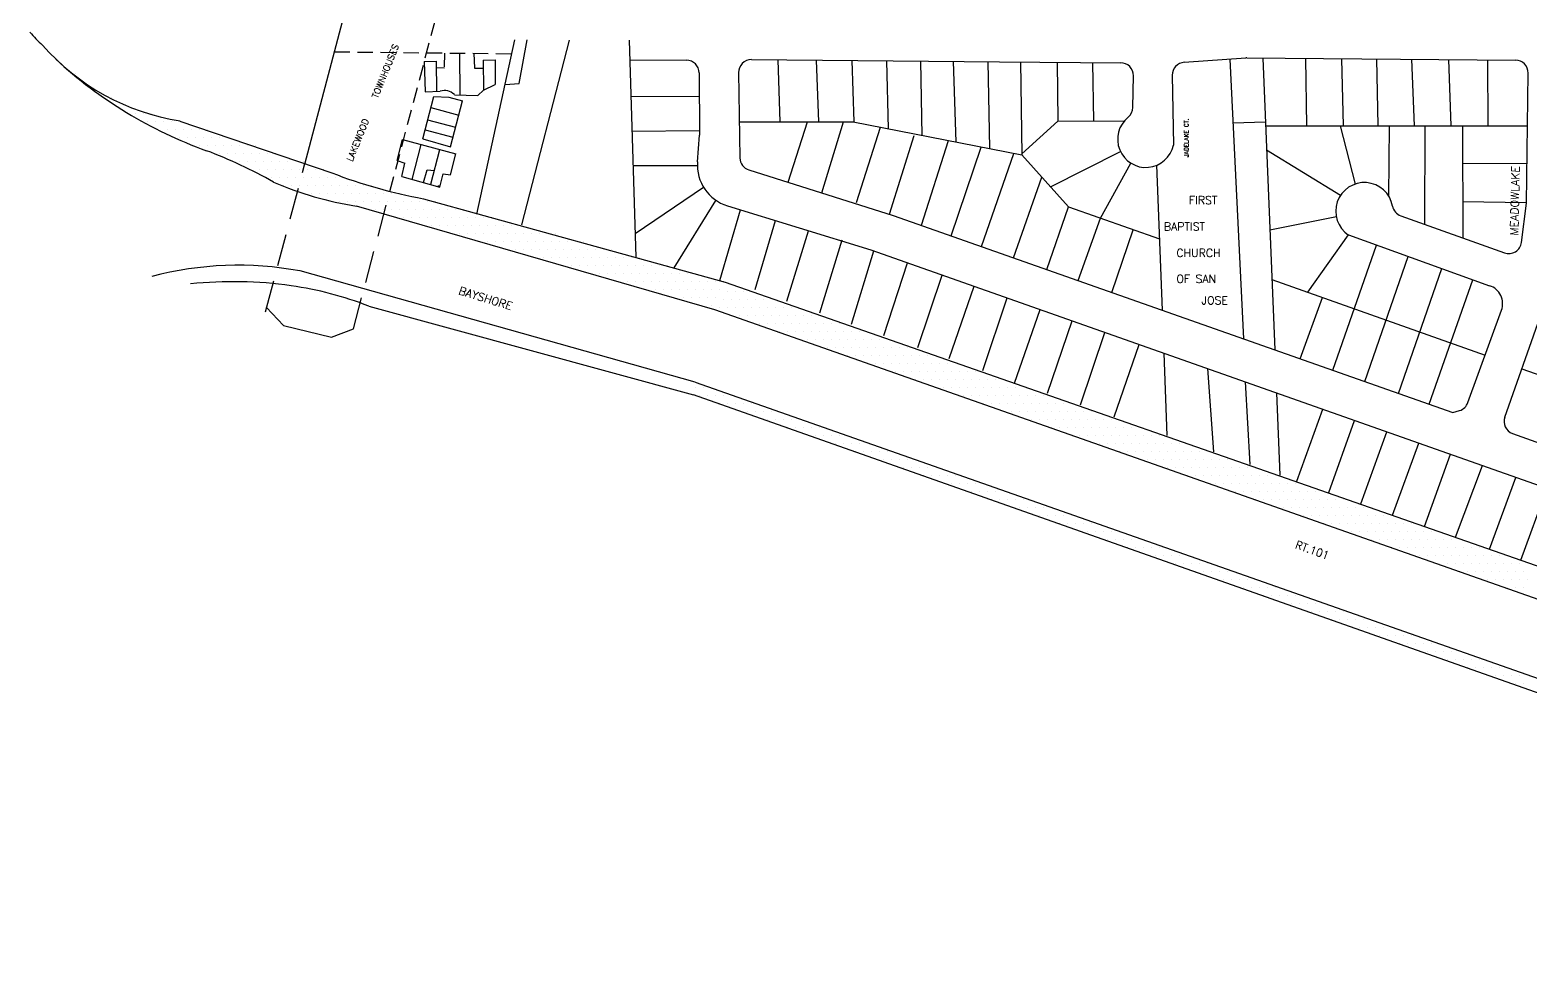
# Model space of a CAD drawing. Extents: x 2010 to 9864, y 25 to 4476.
# Drawn here: x 2010 to 4353, y 1441 to 2908 of the extents above; entities that cross this region are included whole.
import ezdxf

# ---------------------------------------------------------------- set-up
doc = ezdxf.new("R2010")
doc.units = 0
doc.header["$LTSCALE"] = 200
doc.linetypes.add('HIDDEN', pattern=[0.375, 0.25, -0.125])
doc.linetypes.add('HIDDEN2', pattern=[0.18, 0.12, -0.06])
doc.layers.get('0').update_dxf_attribs({"color": 5, "linetype": 'CONTINUOUS'})
for name, color, linetype in [('BMBLDG', 3, 'CONTINUOUS'), ('BMPRLINE', 2, 'CONTINUOUS'), ('BMPRTXT', 2, 'CONTINUOUS'), ('BMRDS', 3, 'CONTINUOUS'), ('BMRDSTXT', 3, 'CONTINUOUS'), ('BMSTR', 3, 'CONTINUOUS'), ('BMSTRTXT', 2, 'CONTINUOUS')]:
    doc.layers.add(name, color=color, linetype=linetype)
doc.styles.add('8', font='ROMAND', dxfattribs={"oblique": 3, "height": 25})
doc.styles.add('9', font='ROMANS', dxfattribs={"width": 0.95})
doc.styles.get("Standard").update_dxf_attribs({"font": 'romans'})

# ---------------------------------------------------------------- blocks, each defined once
blk = doc.blocks.new('*X2')
at = {"color": 0}
for p, q in [((3100, 2650), (3100, 2650)), ((3112.5, 2650), (3112.5, 2650)), ((3125, 2650), (3125, 2650)), ((3087.5, 2625), (3087.5, 2625)), ((3093.75, 2637.5), (3093.75, 2637.5)), ((3100, 2625), (3100, 2625)), ((3106.25, 2637.5), (3106.25, 2637.5)), ((3112.5, 2625), (3112.5, 2625)), ((3118.75, 2637.5), (3118.75, 2637.5)), ((3125, 2625), (3125, 2625)), ((3131.25, 2637.5), (3131.25, 2637.5)), ((3137.5, 2625), (3137.5, 2625)), ((3143.75, 2637.5), (3143.75, 2637.5)), ((3150, 2625), (3150, 2625)), ((3156.25, 2637.5), (3156.25, 2637.5)), ((3162.5, 2625), (3162.5, 2625)), ((3168.75, 2637.5), (3168.75, 2637.5)), ((3175, 2625), (3175, 2625)), ((3187.5, 2625), (3187.5, 2625)), ((3200, 2625), (3200, 2625)), ((3106.25, 2612.5), (3106.25, 2612.5)), ((3118.75, 2612.5), (3118.75, 2612.5)), ((3131.25, 2612.5), (3131.25, 2612.5)), ((3143.75, 2612.5), (3143.75, 2612.5)), ((3156.25, 2612.5), (3156.25, 2612.5)), ((3168.75, 2612.5), (3168.75, 2612.5)), ((3181.25, 2612.5), (3181.25, 2612.5)), ((3193.75, 2612.5), (3193.75, 2612.5)), ((3206.25, 2612.5), (3206.25, 2612.5)), ((3218.75, 2612.5), (3218.75, 2612.5)), ((3231.25, 2612.5), (3231.25, 2612.5)), ((3243.75, 2612.5), (3243.75, 2612.5)), ((3150, 2600), (3150, 2600)), ((3162.5, 2600), (3162.5, 2600)), ((3175, 2600), (3175, 2600)), ((3181.25, 2587.5), (3181.25, 2587.5)), ((3187.5, 2600), (3187.5, 2600)), ((3193.75, 2587.5), (3193.75, 2587.5)), ((3200, 2600), (3200, 2600)), ((3206.25, 2587.5), (3206.25, 2587.5)), ((3212.5, 2600), (3212.5, 2600)), ((3218.75, 2587.5), (3218.75, 2587.5)), ((3225, 2600), (3225, 2600)), ((3231.25, 2587.5), (3231.25, 2587.5)), ((3237.5, 2600), (3237.5, 2600)), ((3243.75, 2587.5), (3243.75, 2587.5)), ((3250, 2600), (3250, 2600)), ((3256.25, 2587.5), (3256.25, 2587.5)), ((3262.5, 2600), (3262.5, 2600)), ((3268.75, 2587.5), (3268.75, 2587.5)), ((3275, 2600), (3275, 2600)), ((3281.25, 2587.5), (3281.25, 2587.5)), ((3293.75, 2587.5), (3293.75, 2587.5)), ((3306.25, 2587.5), (3306.25, 2587.5)), ((3212.5, 2575), (3212.5, 2575)), ((3225, 2575), (3225, 2575)), ((3237.5, 2575), (3237.5, 2575)), ((3250, 2575), (3250, 2575)), ((3256.25, 2562.5), (3256.25, 2562.5)), ((3262.5, 2575), (3262.5, 2575)), ((3268.75, 2562.5), (3268.75, 2562.5)), ((3275, 2575), (3275, 2575)), ((3281.25, 2562.5), (3281.25, 2562.5)), ((3287.5, 2575), (3287.5, 2575)), ((3293.75, 2562.5), (3293.75, 2562.5)), ((3300, 2575), (3300, 2575)), ((3306.25, 2562.5), (3306.25, 2562.5)), ((3312.5, 2575), (3312.5, 2575)), ((3318.75, 2562.5), (3318.75, 2562.5)), ((3325, 2575), (3325, 2575)), ((3331.25, 2562.5), (3331.25, 2562.5)), ((3337.5, 2575), (3337.5, 2575)), ((3343.75, 2562.5), (3343.75, 2562.5)), ((3350, 2575), (3350, 2575)), ((3356.25, 2562.5), (3356.25, 2562.5)), ((3368.75, 2562.5), (3368.75, 2562.5)), ((3381.25, 2562.5), (3381.25, 2562.5)), ((3287.5, 2550), (3287.5, 2550)), ((3300, 2550), (3300, 2550)), ((3312.5, 2550), (3312.5, 2550)), ((3318.75, 2537.5), (3318.75, 2537.5)), ((3325, 2550), (3325, 2550)), ((3331.25, 2537.5), (3331.25, 2537.5)), ((3337.5, 2550), (3337.5, 2550)), ((3343.75, 2537.5), (3343.75, 2537.5)), ((3350, 2550), (3350, 2550)), ((3356.25, 2537.5), (3356.25, 2537.5)), ((3362.5, 2550), (3362.5, 2550)), ((3368.75, 2537.5), (3368.75, 2537.5)), ((3375, 2550), (3375, 2550)), ((3381.25, 2537.5), (3381.25, 2537.5)), ((3387.5, 2550), (3387.5, 2550)), ((3393.75, 2537.5), (3393.75, 2537.5)), ((3400, 2550), (3400, 2550)), ((3406.25, 2537.5), (3406.25, 2537.5)), ((3412.5, 2550), (3412.5, 2550)), ((3418.75, 2537.5), (3418.75, 2537.5)), ((3431.25, 2537.5), (3431.25, 2537.5)), ((3443.75, 2537.5), (3443.75, 2537.5)), ((3456.25, 2537.5), (3456.25, 2537.5)), ((3362.5, 2525), (3362.5, 2525)), ((3375, 2525), (3375, 2525)), ((3387.5, 2525), (3387.5, 2525)), ((3393.75, 2512.5), (3393.75, 2512.5)), ((3400, 2525), (3400, 2525)), ((3406.25, 2512.5), (3406.25, 2512.5)), ((3412.5, 2525), (3412.5, 2525)), ((3418.75, 2512.5), (3418.75, 2512.5)), ((3425, 2525), (3425, 2525)), ((3431.25, 2512.5), (3431.25, 2512.5)), ((3437.5, 2525), (3437.5, 2525)), ((3443.75, 2512.5), (3443.75, 2512.5)), ((3450, 2525), (3450, 2525)), ((3456.25, 2512.5), (3456.25, 2512.5)), ((3462.5, 2525), (3462.5, 2525)), ((3468.75, 2512.5), (3468.75, 2512.5)), ((3475, 2525), (3475, 2525)), ((3481.25, 2512.5), (3481.25, 2512.5)), ((3487.5, 2525), (3487.5, 2525)), ((3493.75, 2512.5), (3493.75, 2512.5)), ((3506.25, 2512.5), (3506.25, 2512.5)), ((3518.75, 2512.5), (3518.75, 2512.5)), ((3050, 2500), (3050, 2500)), ((3056.25, 2487.5), (3056.25, 2487.5)), ((3062.5, 2500), (3062.5, 2500)), ((3068.75, 2487.5), (3068.75, 2487.5)), ((3081.25, 2487.5), (3081.25, 2487.5)), ((3093.75, 2487.5), (3093.75, 2487.5)), ((3106.25, 2487.5), (3106.25, 2487.5)), ((3425, 2500), (3425, 2500)), ((3437.5, 2500), (3437.5, 2500)), ((3450, 2500), (3450, 2500)), ((3462.5, 2500), (3462.5, 2500)), ((3468.75, 2487.5), (3468.75, 2487.5)), ((3475, 2500), (3475, 2500)), ((3481.25, 2487.5), (3481.25, 2487.5)), ((3487.5, 2500), (3487.5, 2500)), ((3493.75, 2487.5), (3493.75, 2487.5)), ((3500, 2500), (3500, 2500)), ((3506.25, 2487.5), (3506.25, 2487.5)), ((3512.5, 2500), (3512.5, 2500)), ((3518.75, 2487.5), (3518.75, 2487.5)), ((3525, 2500), (3525, 2500)), ((3531.25, 2487.5), (3531.25, 2487.5)), ((3537.5, 2500), (3537.5, 2500)), ((3543.75, 2487.5), (3543.75, 2487.5)), ((3550, 2500), (3550, 2500)), ((3556.25, 2487.5), (3556.25, 2487.5)), ((3562.5, 2500), (3562.5, 2500)), ((3568.75, 2487.5), (3568.75, 2487.5)), ((3581.25, 2487.5), (3581.25, 2487.5)), ((3593.75, 2487.5), (3593.75, 2487.5)), ((3087.5, 2475), (3087.5, 2475)), ((3100, 2475), (3100, 2475)), ((3112.5, 2475), (3112.5, 2475)), ((3118.75, 2462.5), (3118.75, 2462.5)), ((3125, 2475), (3125, 2475)), ((3131.25, 2462.5), (3131.25, 2462.5)), ((3137.5, 2475), (3137.5, 2475)), ((3143.75, 2462.5), (3143.75, 2462.5)), ((3156.25, 2462.5), (3156.25, 2462.5)), ((3168.75, 2462.5), (3168.75, 2462.5)), ((3500, 2475), (3500, 2475)), ((3512.5, 2475), (3512.5, 2475)), ((3525, 2475), (3525, 2475)), ((3531.25, 2462.5), (3531.25, 2462.5)), ((3537.5, 2475), (3537.5, 2475)), ((3543.75, 2462.5), (3543.75, 2462.5)), ((3550, 2475), (3550, 2475)), ((3556.25, 2462.5), (3556.25, 2462.5)), ((3562.5, 2475), (3562.5, 2475)), ((3568.75, 2462.5), (3568.75, 2462.5)), ((3575, 2475), (3575, 2475)), ((3581.25, 2462.5), (3581.25, 2462.5)), ((3587.5, 2475), (3587.5, 2475)), ((3593.75, 2462.5), (3593.75, 2462.5)), ((3600, 2475), (3600, 2475)), ((3606.25, 2462.5), (3606.25, 2462.5)), ((3612.5, 2475), (3612.5, 2475)), ((3618.75, 2462.5), (3618.75, 2462.5)), ((3625, 2475), (3625, 2475)), ((3631.25, 2462.5), (3631.25, 2462.5)), ((3637.5, 2475), (3637.5, 2475)), ((3643.75, 2462.5), (3643.75, 2462.5)), ((3656.25, 2462.5), (3656.25, 2462.5)), ((3668.75, 2462.5), (3668.75, 2462.5)), ((3162.5, 2450), (3162.5, 2450)), ((3175, 2450), (3175, 2450)), ((3187.5, 2450), (3187.5, 2450)), ((3193.75, 2437.5), (3193.75, 2437.5)), ((3200, 2450), (3200, 2450)), ((3206.25, 2437.5), (3206.25, 2437.5)), ((3212.5, 2450), (3212.5, 2450)), ((3218.75, 2437.5), (3218.75, 2437.5)), ((3231.25, 2437.5), (3231.25, 2437.5)), ((3243.75, 2437.5), (3243.75, 2437.5)), ((3575, 2450), (3575, 2450)), ((3587.5, 2450), (3587.5, 2450)), ((3600, 2450), (3600, 2450)), ((3606.25, 2437.5), (3606.25, 2437.5)), ((3612.5, 2450), (3612.5, 2450)), ((3618.75, 2437.5), (3618.75, 2437.5)), ((3625, 2450), (3625, 2450)), ((3631.25, 2437.5), (3631.25, 2437.5)), ((3637.5, 2450), (3637.5, 2450)), ((3643.75, 2437.5), (3643.75, 2437.5)), ((3650, 2450), (3650, 2450)), ((3656.25, 2437.5), (3656.25, 2437.5)), ((3662.5, 2450), (3662.5, 2450)), ((3668.75, 2437.5), (3668.75, 2437.5)), ((3675, 2450), (3675, 2450)), ((3681.25, 2437.5), (3681.25, 2437.5)), ((3687.5, 2450), (3687.5, 2450)), ((3693.75, 2437.5), (3693.75, 2437.5)), ((3700, 2450), (3700, 2450)), ((3706.25, 2437.5), (3706.25, 2437.5)), ((3718.75, 2437.5), (3718.75, 2437.5)), ((3731.25, 2437.5), (3731.25, 2437.5)), ((3743.75, 2437.5), (3743.75, 2437.5)), ((3225, 2425), (3225, 2425)), ((3237.5, 2425), (3237.5, 2425)), ((3250, 2425), (3250, 2425)), ((3262.5, 2425), (3262.5, 2425)), ((3275, 2425), (3275, 2425)), ((3637.5, 2425), (3637.5, 2425)), ((3650, 2425), (3650, 2425)), ((3662.5, 2425), (3662.5, 2425)), ((3675, 2425), (3675, 2425)), ((3687.5, 2425), (3687.5, 2425)), ((3700, 2425), (3700, 2425)), ((3712.5, 2425), (3712.5, 2425)), ((3725, 2425), (3725, 2425)), ((3737.5, 2425), (3737.5, 2425)), ((3750, 2425), (3750, 2425)), ((3762.5, 2425), (3762.5, 2425)), ((3775, 2425), (3775, 2425)), ((3268.75, 2412.5), (3268.75, 2412.5)), ((3281.25, 2412.5), (3281.25, 2412.5)), ((3293.75, 2412.5), (3293.75, 2412.5)), ((3300, 2400), (3300, 2400)), ((3306.25, 2412.5), (3306.25, 2412.5)), ((3312.5, 2400), (3312.5, 2400)), ((3318.75, 2412.5), (3318.75, 2412.5)), ((3325, 2400), (3325, 2400)), ((3337.5, 2400), (3337.5, 2400)), ((3350, 2400), (3350, 2400)), ((3681.25, 2412.5), (3681.25, 2412.5)), ((3693.75, 2412.5), (3693.75, 2412.5)), ((3706.25, 2412.5), (3706.25, 2412.5)), ((3712.5, 2400), (3712.5, 2400)), ((3718.75, 2412.5), (3718.75, 2412.5)), ((3725, 2400), (3725, 2400)), ((3731.25, 2412.5), (3731.25, 2412.5)), ((3737.5, 2400), (3737.5, 2400)), ((3743.75, 2412.5), (3743.75, 2412.5)), ((3750, 2400), (3750, 2400)), ((3756.25, 2412.5), (3756.25, 2412.5)), ((3762.5, 2400), (3762.5, 2400)), ((3768.75, 2412.5), (3768.75, 2412.5)), ((3775, 2400), (3775, 2400)), ((3781.25, 2412.5), (3781.25, 2412.5)), ((3787.5, 2400), (3787.5, 2400)), ((3793.75, 2412.5), (3793.75, 2412.5)), ((3800, 2400), (3800, 2400)), ((3806.25, 2412.5), (3806.25, 2412.5)), ((3812.5, 2400), (3812.5, 2400)), ((3825, 2400), (3825, 2400)), ((3837.5, 2400), (3837.5, 2400)), ((3850, 2400), (3850, 2400)), ((3331.25, 2387.5), (3331.25, 2387.5)), ((3343.75, 2387.5), (3343.75, 2387.5)), ((3356.25, 2387.5), (3356.25, 2387.5)), ((3368.75, 2387.5), (3368.75, 2387.5)), ((3375, 2375), (3375, 2375)), ((3381.25, 2387.5), (3381.25, 2387.5)), ((3387.5, 2375), (3387.5, 2375)), ((3400, 2375), (3400, 2375)), ((3412.5, 2375), (3412.5, 2375)), ((3425, 2375), (3425, 2375)), ((3743.75, 2387.5), (3743.75, 2387.5)), ((3756.25, 2387.5), (3756.25, 2387.5)), ((3768.75, 2387.5), (3768.75, 2387.5)), ((3781.25, 2387.5), (3781.25, 2387.5)), ((3787.5, 2375), (3787.5, 2375)), ((3793.75, 2387.5), (3793.75, 2387.5)), ((3800, 2375), (3800, 2375)), ((3806.25, 2387.5), (3806.25, 2387.5)), ((3812.5, 2375), (3812.5, 2375)), ((3818.75, 2387.5), (3818.75, 2387.5)), ((3825, 2375), (3825, 2375)), ((3831.25, 2387.5), (3831.25, 2387.5)), ((3837.5, 2375), (3837.5, 2375)), ((3843.75, 2387.5), (3843.75, 2387.5)), ((3850, 2375), (3850, 2375)), ((3856.25, 2387.5), (3856.25, 2387.5)), ((3862.5, 2375), (3862.5, 2375)), ((3868.75, 2387.5), (3868.75, 2387.5)), ((3875, 2375), (3875, 2375)), ((3881.25, 2387.5), (3881.25, 2387.5)), ((3887.5, 2375), (3887.5, 2375)), ((3900, 2375), (3900, 2375)), ((3912.5, 2375), (3912.5, 2375)), ((3406.25, 2362.5), (3406.25, 2362.5)), ((3418.75, 2362.5), (3418.75, 2362.5)), ((3431.25, 2362.5), (3431.25, 2362.5)), ((3437.5, 2350), (3437.5, 2350)), ((3443.75, 2362.5), (3443.75, 2362.5)), ((3450, 2350), (3450, 2350)), ((3456.25, 2362.5), (3456.25, 2362.5)), ((3462.5, 2350), (3462.5, 2350)), ((3475, 2350), (3475, 2350)), ((3487.5, 2350), (3487.5, 2350)), ((3818.75, 2362.5), (3818.75, 2362.5)), ((3831.25, 2362.5), (3831.25, 2362.5)), ((3843.75, 2362.5), (3843.75, 2362.5)), ((3856.25, 2362.5), (3856.25, 2362.5)), ((3862.5, 2350), (3862.5, 2350)), ((3868.75, 2362.5), (3868.75, 2362.5)), ((3875, 2350), (3875, 2350)), ((3881.25, 2362.5), (3881.25, 2362.5)), ((3887.5, 2350), (3887.5, 2350)), ((3893.75, 2362.5), (3893.75, 2362.5)), ((3900, 2350), (3900, 2350)), ((3906.25, 2362.5), (3906.25, 2362.5)), ((3912.5, 2350), (3912.5, 2350)), ((3918.75, 2362.5), (3918.75, 2362.5)), ((3925, 2350), (3925, 2350)), ((3931.25, 2362.5), (3931.25, 2362.5)), ((3937.5, 2350), (3937.5, 2350)), ((3943.75, 2362.5), (3943.75, 2362.5)), ((3950, 2350), (3950, 2350)), ((3956.25, 2362.5), (3956.25, 2362.5)), ((3962.5, 2350), (3962.5, 2350)), ((3975, 2350), (3975, 2350)), ((3987.5, 2350), (3987.5, 2350)), ((3481.25, 2337.5), (3481.25, 2337.5)), ((3493.75, 2337.5), (3493.75, 2337.5)), ((3506.25, 2337.5), (3506.25, 2337.5)), ((3512.5, 2325), (3512.5, 2325)), ((3518.75, 2337.5), (3518.75, 2337.5)), ((3525, 2325), (3525, 2325)), ((3531.25, 2337.5), (3531.25, 2337.5)), ((3537.5, 2325), (3537.5, 2325)), ((3550, 2325), (3550, 2325)), ((3562.5, 2325), (3562.5, 2325)), ((3893.75, 2337.5), (3893.75, 2337.5)), ((3906.25, 2337.5), (3906.25, 2337.5)), ((3918.75, 2337.5), (3918.75, 2337.5)), ((3925, 2325), (3925, 2325)), ((3931.25, 2337.5), (3931.25, 2337.5)), ((3937.5, 2325), (3937.5, 2325)), ((3943.75, 2337.5), (3943.75, 2337.5)), ((3950, 2325), (3950, 2325)), ((3956.25, 2337.5), (3956.25, 2337.5)), ((3962.5, 2325), (3962.5, 2325)), ((3968.75, 2337.5), (3968.75, 2337.5)), ((3975, 2325), (3975, 2325)), ((3981.25, 2337.5), (3981.25, 2337.5)), ((3987.5, 2325), (3987.5, 2325)), ((3993.75, 2337.5), (3993.75, 2337.5)), ((4000, 2325), (4000, 2325)), ((4006.25, 2337.5), (4006.25, 2337.5)), ((4012.5, 2325), (4012.5, 2325)), ((4018.75, 2337.5), (4018.75, 2337.5)), ((4025, 2325), (4025, 2325)), ((4037.5, 2325), (4037.5, 2325)), ((4050, 2325), (4050, 2325)), ((4062.5, 2325), (4062.5, 2325)), ((3543.75, 2312.5), (3543.75, 2312.5)), ((3556.25, 2312.5), (3556.25, 2312.5)), ((3568.75, 2312.5), (3568.75, 2312.5)), ((3581.25, 2312.5), (3581.25, 2312.5)), ((3587.5, 2300), (3587.5, 2300)), ((3593.75, 2312.5), (3593.75, 2312.5)), ((3600, 2300), (3600, 2300)), ((3612.5, 2300), (3612.5, 2300)), ((3625, 2300), (3625, 2300)), ((3637.5, 2300), (3637.5, 2300)), ((3968.75, 2312.5), (3968.75, 2312.5)), ((3981.25, 2312.5), (3981.25, 2312.5)), ((3993.75, 2312.5), (3993.75, 2312.5)), ((4000, 2300), (4000, 2300)), ((4006.25, 2312.5), (4006.25, 2312.5)), ((4012.5, 2300), (4012.5, 2300)), ((4018.75, 2312.5), (4018.75, 2312.5)), ((4025, 2300), (4025, 2300)), ((4031.25, 2312.5), (4031.25, 2312.5)), ((4037.5, 2300), (4037.5, 2300)), ((4043.75, 2312.5), (4043.75, 2312.5)), ((4050, 2300), (4050, 2300)), ((4056.25, 2312.5), (4056.25, 2312.5)), ((4062.5, 2300), (4062.5, 2300)), ((4068.75, 2312.5), (4068.75, 2312.5)), ((4075, 2300), (4075, 2300)), ((4081.25, 2312.5), (4081.25, 2312.5)), ((4087.5, 2300), (4087.5, 2300)), ((4093.75, 2312.5), (4093.75, 2312.5)), ((4100, 2300), (4100, 2300)), ((4112.5, 2300), (4112.5, 2300)), ((4125, 2300), (4125, 2300)), ((4137.5, 2300), (4137.5, 2300)), ((3618.75, 2287.5), (3618.75, 2287.5)), ((3631.25, 2287.5), (3631.25, 2287.5)), ((3643.75, 2287.5), (3643.75, 2287.5)), ((3650, 2275), (3650, 2275)), ((3656.25, 2287.5), (3656.25, 2287.5)), ((3662.5, 2275), (3662.5, 2275)), ((3668.75, 2287.5), (3668.75, 2287.5)), ((3675, 2275), (3675, 2275)), ((3687.5, 2275), (3687.5, 2275)), ((3700, 2275), (3700, 2275)), ((4031.25, 2287.5), (4031.25, 2287.5)), ((4043.75, 2287.5), (4043.75, 2287.5)), ((4056.25, 2287.5), (4056.25, 2287.5)), ((4068.75, 2287.5), (4068.75, 2287.5)), ((4075, 2275), (4075, 2275)), ((4081.25, 2287.5), (4081.25, 2287.5)), ((4087.5, 2275), (4087.5, 2275)), ((4093.75, 2287.5), (4093.75, 2287.5)), ((4100, 2275), (4100, 2275)), ((4106.25, 2287.5), (4106.25, 2287.5)), ((4112.5, 2275), (4112.5, 2275)), ((4118.75, 2287.5), (4118.75, 2287.5)), ((4125, 2275), (4125, 2275)), ((4131.25, 2287.5), (4131.25, 2287.5)), ((4137.5, 2275), (4137.5, 2275)), ((4143.75, 2287.5), (4143.75, 2287.5)), ((4150, 2275), (4150, 2275)), ((4156.25, 2287.5), (4156.25, 2287.5)), ((4162.5, 2275), (4162.5, 2275)), ((4168.75, 2287.5), (4168.75, 2287.5)), ((4175, 2275), (4175, 2275)), ((4187.5, 2275), (4187.5, 2275)), ((4200, 2275), (4200, 2275)), ((3693.75, 2262.5), (3693.75, 2262.5)), ((3706.25, 2262.5), (3706.25, 2262.5)), ((3718.75, 2262.5), (3718.75, 2262.5)), ((3725, 2250), (3725, 2250)), ((3731.25, 2262.5), (3731.25, 2262.5)), ((3737.5, 2250), (3737.5, 2250)), ((3743.75, 2262.5), (3743.75, 2262.5)), ((3750, 2250), (3750, 2250)), ((3762.5, 2250), (3762.5, 2250)), ((3775, 2250), (3775, 2250)), ((4106.25, 2262.5), (4106.25, 2262.5)), ((4118.75, 2262.5), (4118.75, 2262.5)), ((4131.25, 2262.5), (4131.25, 2262.5)), ((4137.5, 2250), (4137.5, 2250)), ((4143.75, 2262.5), (4143.75, 2262.5)), ((4150, 2250), (4150, 2250)), ((4156.25, 2262.5), (4156.25, 2262.5)), ((4162.5, 2250), (4162.5, 2250)), ((4168.75, 2262.5), (4168.75, 2262.5)), ((4175, 2250), (4175, 2250)), ((4181.25, 2262.5), (4181.25, 2262.5)), ((4187.5, 2250), (4187.5, 2250)), ((4193.75, 2262.5), (4193.75, 2262.5)), ((4200, 2250), (4200, 2250)), ((4206.25, 2262.5), (4206.25, 2262.5)), ((4212.5, 2250), (4212.5, 2250)), ((4218.75, 2262.5), (4218.75, 2262.5)), ((4225, 2250), (4225, 2250)), ((4231.25, 2262.5), (4231.25, 2262.5)), ((4237.5, 2250), (4237.5, 2250)), ((4243.75, 2262.5), (4243.75, 2262.5)), ((4250, 2250), (4250, 2250)), ((4262.5, 2250), (4262.5, 2250)), ((4275, 2250), (4275, 2250)), ((3756.25, 2237.5), (3756.25, 2237.5)), ((3768.75, 2237.5), (3768.75, 2237.5)), ((3781.25, 2237.5), (3781.25, 2237.5)), ((3793.75, 2237.5), (3793.75, 2237.5)), ((3806.25, 2237.5), (3806.25, 2237.5)), ((4181.25, 2237.5), (4181.25, 2237.5)), ((4193.75, 2237.5), (4193.75, 2237.5)), ((4206.25, 2237.5), (4206.25, 2237.5)), ((4218.75, 2237.5), (4218.75, 2237.5)), ((4231.25, 2237.5), (4231.25, 2237.5)), ((4243.75, 2237.5), (4243.75, 2237.5)), ((4256.25, 2237.5), (4256.25, 2237.5)), ((4268.75, 2237.5), (4268.75, 2237.5)), ((4281.25, 2237.5), (4281.25, 2237.5)), ((4293.75, 2237.5), (4293.75, 2237.5)), ((4306.25, 2237.5), (4306.25, 2237.5)), ((3800, 2225), (3800, 2225)), ((3812.5, 2225), (3812.5, 2225)), ((3825, 2225), (3825, 2225)), ((3831.25, 2212.5), (3831.25, 2212.5)), ((3837.5, 2225), (3837.5, 2225)), ((3843.75, 2212.5), (3843.75, 2212.5)), ((3850, 2225), (3850, 2225)), ((3856.25, 2212.5), (3856.25, 2212.5)), ((3868.75, 2212.5), (3868.75, 2212.5)), ((3881.25, 2212.5), (3881.25, 2212.5)), ((4212.5, 2225), (4212.5, 2225)), ((4225, 2225), (4225, 2225)), ((4237.5, 2225), (4237.5, 2225)), ((4243.75, 2212.5), (4243.75, 2212.5)), ((4250, 2225), (4250, 2225)), ((4256.25, 2212.5), (4256.25, 2212.5)), ((4262.5, 2225), (4262.5, 2225)), ((4268.75, 2212.5), (4268.75, 2212.5)), ((4275, 2225), (4275, 2225)), ((4281.25, 2212.5), (4281.25, 2212.5)), ((4287.5, 2225), (4287.5, 2225)), ((4293.75, 2212.5), (4293.75, 2212.5)), ((4300, 2225), (4300, 2225)), ((4306.25, 2212.5), (4306.25, 2212.5)), ((4312.5, 2225), (4312.5, 2225)), ((4318.75, 2212.5), (4318.75, 2212.5)), ((4325, 2225), (4325, 2225)), ((4331.25, 2212.5), (4331.25, 2212.5)), ((4337.5, 2225), (4337.5, 2225)), ((4343.75, 2212.5), (4343.75, 2212.5)), ((4350, 2225), (4350, 2225)), ((3862.5, 2200), (3862.5, 2200)), ((3875, 2200), (3875, 2200)), ((3887.5, 2200), (3887.5, 2200)), ((3900, 2200), (3900, 2200)), ((3906.25, 2187.5), (3906.25, 2187.5)), ((3912.5, 2200), (3912.5, 2200)), ((3918.75, 2187.5), (3918.75, 2187.5)), ((3925, 2200), (3925, 2200)), ((3931.25, 2187.5), (3931.25, 2187.5)), ((3943.75, 2187.5), (3943.75, 2187.5)), ((3956.25, 2187.5), (3956.25, 2187.5)), ((4287.5, 2200), (4287.5, 2200)), ((4300, 2200), (4300, 2200)), ((4312.5, 2200), (4312.5, 2200)), ((4318.75, 2187.5), (4318.75, 2187.5)), ((4325, 2200), (4325, 2200)), ((4331.25, 2187.5), (4331.25, 2187.5)), ((4337.5, 2200), (4337.5, 2200)), ((4343.75, 2187.5), (4343.75, 2187.5)), ((4350, 2200), (4350, 2200)), ((3937.5, 2175), (3937.5, 2175)), ((3950, 2175), (3950, 2175)), ((3962.5, 2175), (3962.5, 2175)), ((3968.75, 2162.5), (3968.75, 2162.5)), ((3975, 2175), (3975, 2175)), ((3981.25, 2162.5), (3981.25, 2162.5)), ((3987.5, 2175), (3987.5, 2175)), ((3993.75, 2162.5), (3993.75, 2162.5)), ((4006.25, 2162.5), (4006.25, 2162.5)), ((4018.75, 2162.5), (4018.75, 2162.5)), ((4031.25, 2162.5), (4031.25, 2162.5)), ((4350, 2175), (4350, 2175)), ((4012.5, 2150), (4012.5, 2150)), ((4025, 2150), (4025, 2150)), ((4037.5, 2150), (4037.5, 2150)), ((4043.75, 2137.5), (4043.75, 2137.5)), ((4050, 2150), (4050, 2150)), ((4056.25, 2137.5), (4056.25, 2137.5)), ((4062.5, 2150), (4062.5, 2150)), ((4068.75, 2137.5), (4068.75, 2137.5)), ((4081.25, 2137.5), (4081.25, 2137.5)), ((4093.75, 2137.5), (4093.75, 2137.5)), ((4075, 2125), (4075, 2125)), ((4087.5, 2125), (4087.5, 2125)), ((4100, 2125), (4100, 2125)), ((4112.5, 2125), (4112.5, 2125)), ((4118.75, 2112.5), (4118.75, 2112.5)), ((4125, 2125), (4125, 2125)), ((4131.25, 2112.5), (4131.25, 2112.5)), ((4137.5, 2125), (4137.5, 2125)), ((4143.75, 2112.5), (4143.75, 2112.5)), ((4156.25, 2112.5), (4156.25, 2112.5)), ((4168.75, 2112.5), (4168.75, 2112.5)), ((4150, 2100), (4150, 2100)), ((4162.5, 2100), (4162.5, 2100)), ((4175, 2100), (4175, 2100)), ((4181.25, 2087.5), (4181.25, 2087.5)), ((4187.5, 2100), (4187.5, 2100)), ((4193.75, 2087.5), (4193.75, 2087.5)), ((4200, 2100), (4200, 2100)), ((4206.25, 2087.5), (4206.25, 2087.5)), ((4218.75, 2087.5), (4218.75, 2087.5)), ((4231.25, 2087.5), (4231.25, 2087.5)), ((4243.75, 2087.5), (4243.75, 2087.5)), ((4225, 2075), (4225, 2075)), ((4237.5, 2075), (4237.5, 2075)), ((4250, 2075), (4250, 2075)), ((4256.25, 2062.5), (4256.25, 2062.5)), ((4262.5, 2075), (4262.5, 2075)), ((4268.75, 2062.5), (4268.75, 2062.5)), ((4275, 2075), (4275, 2075)), ((4281.25, 2062.5), (4281.25, 2062.5)), ((4293.75, 2062.5), (4293.75, 2062.5)), ((4306.25, 2062.5), (4306.25, 2062.5)), ((4287.5, 2050), (4287.5, 2050)), ((4300, 2050), (4300, 2050)), ((4312.5, 2050), (4312.5, 2050)), ((4325, 2050), (4325, 2050)), ((4337.5, 2050), (4337.5, 2050)), ((4350, 2050), (4350, 2050)), ((4331.25, 2037.5), (4331.25, 2037.5)), ((4343.75, 2037.5), (4343.75, 2037.5))]:
    blk.add_line(p, q, dxfattribs=at)
blk = doc.blocks.new('*X6')
at = {"color": 0}
for p, q in [((2081.25, 2987.5), (2081.25, 2987.5)), ((2137.5, 2950), (2137.5, 2950)), ((2156.25, 2937.5), (2156.25, 2937.5)), ((2175, 2925), (2175, 2925)), ((2187.5, 2925), (2187.5, 2925)), ((2193.75, 2912.5), (2193.75, 2912.5)), ((2200, 2925), (2200, 2925)), ((2206.25, 2912.5), (2206.25, 2912.5)), ((2218.75, 2912.5), (2218.75, 2912.5)), ((2231.25, 2912.5), (2231.25, 2912.5)), ((2243.75, 2912.5), (2243.75, 2912.5)), ((2225, 2900), (2225, 2900)), ((2237.5, 2900), (2237.5, 2900)), ((2243.75, 2887.5), (2243.75, 2887.5)), ((2250, 2900), (2250, 2900)), ((2256.25, 2887.5), (2256.25, 2887.5)), ((2262.5, 2900), (2262.5, 2900)), ((2268.75, 2887.5), (2268.75, 2887.5)), ((2275, 2900), (2275, 2900)), ((2281.25, 2887.5), (2281.25, 2887.5)), ((2287.5, 2900), (2287.5, 2900)), ((2293.75, 2887.5), (2293.75, 2887.5)), ((2306.25, 2887.5), (2306.25, 2887.5)), ((2318.75, 2887.5), (2318.75, 2887.5)), ((2275, 2875), (2275, 2875)), ((2287.5, 2875), (2287.5, 2875)), ((2300, 2875), (2300, 2875)), ((2306.25, 2862.5), (2306.25, 2862.5)), ((2312.5, 2875), (2312.5, 2875)), ((2318.75, 2862.5), (2318.75, 2862.5)), ((2325, 2875), (2325, 2875)), ((2331.25, 2862.5), (2331.25, 2862.5)), ((2337.5, 2875), (2337.5, 2875)), ((2343.75, 2862.5), (2343.75, 2862.5)), ((2350, 2875), (2350, 2875)), ((2356.25, 2862.5), (2356.25, 2862.5)), ((2362.5, 2875), (2362.5, 2875)), ((2368.75, 2862.5), (2368.75, 2862.5)), ((2381.25, 2862.5), (2381.25, 2862.5)), ((2393.75, 2862.5), (2393.75, 2862.5)), ((2337.5, 2850), (2337.5, 2850)), ((2350, 2850), (2350, 2850)), ((2362.5, 2850), (2362.5, 2850)), ((2368.75, 2837.5), (2368.75, 2837.5)), ((2375, 2850), (2375, 2850)), ((2381.25, 2837.5), (2381.25, 2837.5)), ((2387.5, 2850), (2387.5, 2850)), ((2393.75, 2837.5), (2393.75, 2837.5)), ((2400, 2850), (2400, 2850)), ((2406.25, 2837.5), (2406.25, 2837.5)), ((2412.5, 2850), (2412.5, 2850)), ((2418.75, 2837.5), (2418.75, 2837.5)), ((2425, 2850), (2425, 2850)), ((2431.25, 2837.5), (2431.25, 2837.5)), ((2437.5, 2850), (2437.5, 2850)), ((2443.75, 2837.5), (2443.75, 2837.5)), ((2456.25, 2837.5), (2456.25, 2837.5)), ((2468.75, 2837.5), (2468.75, 2837.5)), ((2387.5, 2825), (2387.5, 2825)), ((2400, 2825), (2400, 2825)), ((2406.25, 2812.5), (2406.25, 2812.5)), ((2412.5, 2825), (2412.5, 2825)), ((2418.75, 2812.5), (2418.75, 2812.5)), ((2425, 2825), (2425, 2825)), ((2431.25, 2812.5), (2431.25, 2812.5)), ((2437.5, 2825), (2437.5, 2825)), ((2443.75, 2812.5), (2443.75, 2812.5)), ((2450, 2825), (2450, 2825)), ((2456.25, 2812.5), (2456.25, 2812.5)), ((2462.5, 2825), (2462.5, 2825)), ((2468.75, 2812.5), (2468.75, 2812.5)), ((2475, 2825), (2475, 2825)), ((2481.25, 2812.5), (2481.25, 2812.5)), ((2487.5, 2825), (2487.5, 2825)), ((2493.75, 2812.5), (2493.75, 2812.5)), ((2500, 2825), (2500, 2825)), ((2506.25, 2812.5), (2506.25, 2812.5)), ((2518.75, 2812.5), (2518.75, 2812.5)), ((2531.25, 2812.5), (2531.25, 2812.5)), ((2543.75, 2812.5), (2543.75, 2812.5)), ((2437.5, 2800), (2437.5, 2800)), ((2450, 2800), (2450, 2800)), ((2462.5, 2800), (2462.5, 2800)), ((2475, 2800), (2475, 2800)), ((2487.5, 2800), (2487.5, 2800)), ((2500, 2800), (2500, 2800)), ((2512.5, 2800), (2512.5, 2800)), ((2525, 2800), (2525, 2800)), ((2537.5, 2800), (2537.5, 2800)), ((2550, 2800), (2550, 2800)), ((2562.5, 2800), (2562.5, 2800)), ((2575, 2800), (2575, 2800)), ((2587.5, 2800), (2587.5, 2800)), ((2481.25, 2787.5), (2481.25, 2787.5)), ((2493.75, 2787.5), (2493.75, 2787.5)), ((2506.25, 2787.5), (2506.25, 2787.5)), ((2518.75, 2787.5), (2518.75, 2787.5)), ((2531.25, 2787.5), (2531.25, 2787.5)), ((2543.75, 2787.5), (2543.75, 2787.5)), ((2550, 2775), (2550, 2775)), ((2556.25, 2787.5), (2556.25, 2787.5)), ((2562.5, 2775), (2562.5, 2775)), ((2568.75, 2787.5), (2568.75, 2787.5)), ((2575, 2775), (2575, 2775)), ((2581.25, 2787.5), (2581.25, 2787.5)), ((2587.5, 2775), (2587.5, 2775)), ((2593.75, 2787.5), (2593.75, 2787.5)), ((2600, 2775), (2600, 2775)), ((2606.25, 2787.5), (2606.25, 2787.5)), ((2612.5, 2775), (2612.5, 2775)), ((2618.75, 2787.5), (2618.75, 2787.5)), ((2625, 2775), (2625, 2775)), ((2631.25, 2787.5), (2631.25, 2787.5)), ((2637.5, 2775), (2637.5, 2775)), ((2643.75, 2787.5), (2643.75, 2787.5)), ((2650, 2775), (2650, 2775)), ((2662.5, 2775), (2662.5, 2775)), ((2675, 2775), (2675, 2775)), ((2687.5, 2775), (2687.5, 2775)), ((2593.75, 2762.5), (2593.75, 2762.5)), ((2606.25, 2762.5), (2606.25, 2762.5)), ((2618.75, 2762.5), (2618.75, 2762.5)), ((2631.25, 2762.5), (2631.25, 2762.5)), ((2637.5, 2750), (2637.5, 2750)), ((2643.75, 2762.5), (2643.75, 2762.5)), ((2650, 2750), (2650, 2750)), ((2656.25, 2762.5), (2656.25, 2762.5)), ((2662.5, 2750), (2662.5, 2750)), ((2668.75, 2762.5), (2668.75, 2762.5)), ((2675, 2750), (2675, 2750)), ((2681.25, 2762.5), (2681.25, 2762.5)), ((2687.5, 2750), (2687.5, 2750)), ((2693.75, 2762.5), (2693.75, 2762.5)), ((2700, 2750), (2700, 2750)), ((2706.25, 2762.5), (2706.25, 2762.5)), ((2712.5, 2750), (2712.5, 2750)), ((2718.75, 2762.5), (2718.75, 2762.5)), ((2725, 2750), (2725, 2750)), ((2731.25, 2762.5), (2731.25, 2762.5)), ((2737.5, 2750), (2737.5, 2750)), ((2750, 2750), (2750, 2750)), ((2762.5, 2750), (2762.5, 2750)), ((2775, 2750), (2775, 2750)), ((2681.25, 2737.5), (2681.25, 2737.5)), ((2693.75, 2737.5), (2693.75, 2737.5)), ((2706.25, 2737.5), (2706.25, 2737.5)), ((2718.75, 2737.5), (2718.75, 2737.5)), ((2725, 2725), (2725, 2725)), ((2731.25, 2737.5), (2731.25, 2737.5)), ((2737.5, 2725), (2737.5, 2725)), ((2743.75, 2737.5), (2743.75, 2737.5)), ((2750, 2725), (2750, 2725)), ((2756.25, 2737.5), (2756.25, 2737.5)), ((2762.5, 2725), (2762.5, 2725)), ((2768.75, 2737.5), (2768.75, 2737.5)), ((2775, 2725), (2775, 2725)), ((2781.25, 2737.5), (2781.25, 2737.5)), ((2787.5, 2725), (2787.5, 2725)), ((2793.75, 2737.5), (2793.75, 2737.5)), ((2800, 2725), (2800, 2725)), ((2806.25, 2737.5), (2806.25, 2737.5)), ((2812.5, 2725), (2812.5, 2725)), ((2818.75, 2737.5), (2818.75, 2737.5)), ((2825, 2725), (2825, 2725)), ((2831.25, 2737.5), (2831.25, 2737.5)), ((2837.5, 2725), (2837.5, 2725)), ((2850, 2725), (2850, 2725)), ((2862.5, 2725), (2862.5, 2725)), ((2875, 2725), (2875, 2725)), ((2768.75, 2712.5), (2768.75, 2712.5)), ((2781.25, 2712.5), (2781.25, 2712.5)), ((2793.75, 2712.5), (2793.75, 2712.5)), ((2806.25, 2712.5), (2806.25, 2712.5)), ((2812.5, 2700), (2812.5, 2700)), ((2818.75, 2712.5), (2818.75, 2712.5)), ((2825, 2700), (2825, 2700)), ((2831.25, 2712.5), (2831.25, 2712.5)), ((2837.5, 2700), (2837.5, 2700)), ((2843.75, 2712.5), (2843.75, 2712.5)), ((2850, 2700), (2850, 2700)), ((2856.25, 2712.5), (2856.25, 2712.5)), ((2862.5, 2700), (2862.5, 2700)), ((2868.75, 2712.5), (2868.75, 2712.5)), ((2875, 2700), (2875, 2700)), ((2881.25, 2712.5), (2881.25, 2712.5)), ((2887.5, 2700), (2887.5, 2700)), ((2893.75, 2712.5), (2893.75, 2712.5)), ((2900, 2700), (2900, 2700)), ((2906.25, 2712.5), (2906.25, 2712.5)), ((2912.5, 2700), (2912.5, 2700)), ((2918.75, 2712.5), (2918.75, 2712.5)), ((2925, 2700), (2925, 2700)), ((2937.5, 2700), (2937.5, 2700)), ((2950, 2700), (2950, 2700)), ((2962.5, 2700), (2962.5, 2700)), ((2856.25, 2687.5), (2856.25, 2687.5)), ((2868.75, 2687.5), (2868.75, 2687.5)), ((2881.25, 2687.5), (2881.25, 2687.5)), ((2893.75, 2687.5), (2893.75, 2687.5)), ((2900, 2675), (2900, 2675)), ((2906.25, 2687.5), (2906.25, 2687.5)), ((2912.5, 2675), (2912.5, 2675)), ((2918.75, 2687.5), (2918.75, 2687.5)), ((2925, 2675), (2925, 2675)), ((2931.25, 2687.5), (2931.25, 2687.5)), ((2937.5, 2675), (2937.5, 2675)), ((2943.75, 2687.5), (2943.75, 2687.5)), ((2950, 2675), (2950, 2675)), ((2956.25, 2687.5), (2956.25, 2687.5)), ((2962.5, 2675), (2962.5, 2675)), ((2968.75, 2687.5), (2968.75, 2687.5)), ((2975, 2675), (2975, 2675)), ((2981.25, 2687.5), (2981.25, 2687.5)), ((2987.5, 2675), (2987.5, 2675)), ((2993.75, 2687.5), (2993.75, 2687.5)), ((3000, 2675), (3000, 2675)), ((3006.25, 2687.5), (3006.25, 2687.5)), ((3012.5, 2675), (3012.5, 2675)), ((3025, 2675), (3025, 2675)), ((3037.5, 2675), (3037.5, 2675)), ((3050, 2675), (3050, 2675)), ((2943.75, 2662.5), (2943.75, 2662.5)), ((2956.25, 2662.5), (2956.25, 2662.5)), ((2968.75, 2662.5), (2968.75, 2662.5)), ((2981.25, 2662.5), (2981.25, 2662.5)), ((2987.5, 2650), (2987.5, 2650)), ((2993.75, 2662.5), (2993.75, 2662.5)), ((3000, 2650), (3000, 2650)), ((3006.25, 2662.5), (3006.25, 2662.5)), ((3012.5, 2650), (3012.5, 2650)), ((3018.75, 2662.5), (3018.75, 2662.5)), ((3025, 2650), (3025, 2650)), ((3031.25, 2662.5), (3031.25, 2662.5)), ((3037.5, 2650), (3037.5, 2650)), ((3043.75, 2662.5), (3043.75, 2662.5)), ((3050, 2650), (3050, 2650)), ((3056.25, 2662.5), (3056.25, 2662.5)), ((3062.5, 2650), (3062.5, 2650)), ((3068.75, 2662.5), (3068.75, 2662.5)), ((3075, 2650), (3075, 2650)), ((3081.25, 2662.5), (3081.25, 2662.5)), ((3087.5, 2650), (3087.5, 2650)), ((3093.75, 2662.5), (3093.75, 2662.5)), ((3031.25, 2637.5), (3031.25, 2637.5)), ((3043.75, 2637.5), (3043.75, 2637.5)), ((3056.25, 2637.5), (3056.25, 2637.5)), ((3068.75, 2637.5), (3068.75, 2637.5)), ((3075, 2625), (3075, 2625)), ((3081.25, 2637.5), (3081.25, 2637.5))]:
    blk.add_line(p, q, dxfattribs=at)

msp = doc.modelspace()

# ---------------------------------------------------------------- linework, layer by layer
at = {"layer": 'BMBLDG'}
for p, q in [((2626, 2859), (2644.4, 2859.8)), ((2626, 2859), (2627.3, 2811.6)), ((2644.4, 2859.8), (2645, 2812.4)), ((2657.7, 2850.7), (2657.9, 2872.3)), ((2681.2, 2872.1), (2681.4, 2807)), ((2703.6, 2871.8), (2704.3, 2848.6)), ((2717.7, 2861), (2736.5, 2861.7)), ((2717.7, 2861), (2718.5, 2814.3)), ((2736.5, 2861.7), (2736.8, 2823.2)), ((2644.5, 2849.5), (2657.3, 2849.2)), ((2704.3, 2848.6), (2717.9, 2848.7)), ((2627.3, 2811.6), (2650.9, 2812.6)), ((2709.8, 2806.1), (2718.5, 2814.3)), ((2718.5, 2814.3), (2736.8, 2823.2)), ((2623.5, 2738), (2640.7, 2804.5)), ((2640.7, 2804.5), (2664.3, 2803.5)), ((2664.3, 2803.5), (2685.9, 2797.6)), ((2666.8, 2725.7), (2685.9, 2797.6)), ((2673, 2807.2), (2709.8, 2806.1)), ((2631.2, 2767.8), (2674.9, 2756.3)), ((2636.3, 2787.4), (2680, 2775.2)), ((2627.3, 2752.5), (2670.8, 2740.6)), ((2583.5, 2704.1), (2592, 2737.2)), ((2592, 2737.2), (2675.4, 2714.5)), ((2607.2, 2674.9), (2621.3, 2729.2)), ((2623.5, 2738), (2666.8, 2725.7)), ((2636.1, 2667.3), (2650.2, 2721.4)), ((2583.5, 2704.1), (2595.8, 2700.4)), ((2590.8, 2679.5), (2595.8, 2700.4)), ((2667.1, 2681.9), (2675.4, 2714.5)), ((2590.8, 2679.5), (2650.2, 2662.8)), ((2624.7, 2670), (2630.3, 2689.7)), ((2630.3, 2689.7), (2641.7, 2688.9)), ((2650.2, 2662.8), (2655.7, 2683.6)), ((2655.7, 2683.6), (2667.1, 2681.9)), ((2647.1, 2664.6), (2650.7, 2664.8))]:
    msp.add_line(p, q, dxfattribs=at)
msp.add_arc((2657.6, 2792.2), 21.5, 44.3884, 108.1729, dxfattribs=at)
at = {"layer": 'BMPRLINE'}
for p, q in [((2439.4, 2698.7), (2885.5, 4386.5)), ((2707.9, 2620.5), (2767.4, 2892.8)), ((2774.2, 2824.6), (2786.9, 2892.7)), ((2778.1, 2604), (2852.7, 2892.4)), ((2945.9, 2892.1), (2956.5, 2553.3)), ((3178.4, 2861.6), (3181.6, 2764.7)), ((3238.1, 2861.1), (3241.9, 2764.6)), ((3293.7, 2860.6), (3296.9, 2764.6)), ((3348, 2860.2), (3350.5, 2753.9)), ((3401.4, 2859.7), (3403, 2743.6)), ((3452.4, 2859.3), (3456.3, 2733.1)), ((3884.6, 2862.9), (3905.6, 2425.9)), ((3936, 2864.4), (3954.6, 2408.6)), ((4002.6, 2863.9), (4004, 2758.6)), ((4058.8, 2863.4), (4061.2, 2758.6)), ((4113.7, 2863), (4115.7, 2758.7)), ((4168.4, 2862.5), (4172.2, 2758.7)), ((4226.2, 2862.1), (4229.4, 2758.7)), ((4287, 2861.6), (4287.6, 2758.7)), ((3506.5, 2858.8), (3508.7, 2722.9)), ((3557.4, 2858.4), (3559.2, 2713)), ((3614.6, 2857.9), (3615.9, 2765.6)), ((3669.9, 2857.5), (3671.4, 2766)), ((2752.2, 2823.2), (2774.2, 2824.6)), ((2948.7, 2804.3), (3055.4, 2805)), ((3559.2, 2714.9), (3615.9, 2765.6)), ((3615.9, 2765.6), (3719.9, 2766.4)), ((2950.3, 2750.4), (3055.7, 2751)), ((3118.2, 2764.8), (3295.8, 2764.6)), ((3194.2, 2670.3), (3224.6, 2764.7)), ((3246.9, 2653.7), (3280.7, 2764.6)), ((3295.8, 2764.6), (3559.2, 2713)), ((3301.2, 2638.9), (3338.5, 2756.2)), ((3352.5, 2620.6), (3391.2, 2743.2)), ((3889.3, 2763.4), (3940.1, 2764.5)), ((3940.3, 2758.6), (4349.3, 2758.7)), ((4056.9, 2758.6), (4080.3, 2667.6)), ((4133, 2648.1), (4133.6, 2758.7)), ((4189, 2604.6), (4189.6, 2758.7)), ((4247.8, 2758.7), (4248.3, 2583.4)), ((3402.6, 2603.1), (3444.9, 2735.4)), ((3449.1, 2586.7), (3496.1, 2725.4)), ((3604.2, 2663.2), (3713.6, 2718.4)), ((3941.9, 2721.1), (4057.4, 2650)), ((2952, 2696.6), (3052.7, 2696.7)), ((3496.5, 2570), (3547, 2715.4)), ((3559.2, 2713), (3632.6, 2631.7)), ((3682.1, 2614.3), (3729.5, 2700.4)), ((3770, 2696.8), (3778.6, 2470.6)), ((4247.9, 2699.8), (4348.6, 2700.4)), ((3546.6, 2552.4), (3590.7, 2678.1)), ((2955.3, 2590.5), (3062, 2662.8)), ((3016.2, 2536.8), (3081.4, 2642.1)), ((3087.8, 2517.1), (3119.9, 2627.1)), ((3598.6, 2534.1), (3632.6, 2631.7)), ((3632.6, 2631.7), (3774.4, 2581.8)), ((4248.1, 2640.5), (4347.7, 2638.9)), ((3142.9, 2502.6), (3174.4, 2610.4)), ((3647.3, 2516.9), (3682.1, 2614.3)), ((3947, 2595.8), (4050.8, 2616.6)), ((3192.2, 2484.5), (3226, 2594.6)), ((3243.7, 2466.3), (3278.9, 2580.5)), ((3700.3, 2498.2), (3733.3, 2596.2)), ((4006, 2498.7), (4070, 2588)), ((3293.2, 2448.8), (3328.5, 2563)), ((4045.3, 2376.6), (4113.6, 2572.2)), ((4095.4, 2359), (4162.9, 2554.5)), ((3344, 2430.9), (3380.7, 2544.6)), ((4148.1, 2340.4), (4215.8, 2535.4)), ((3396.8, 2412.3), (3434.9, 2525.4)), ((3445.8, 2394.9), (3484.9, 2507.8)), ((3950.1, 2518.6), (4283.2, 2400.1)), ((4196, 2323.5), (4264.1, 2518.1)), ((3498.6, 2376.3), (3536.3, 2489.7)), ((3994.5, 2394.5), (4029.3, 2490.4)), ((3548.1, 2356.3), (3587.9, 2471.5)), ((3599.8, 2340.6), (3638.3, 2453.7)), ((3651.1, 2322.5), (3689.3, 2435.7)), ((3703.8, 2303.9), (3742.8, 2416.9)), ((3781.1, 2403.3), (3786, 2274.9)), ((3849.6, 2379.2), (3858.7, 2249.2)), ((4340.7, 2379), (5348.5, 2021)), ((3908.5, 2358.4), (3915.5, 2229.1)), ((3957.4, 2341.2), (3962.6, 2212.5)), ((3988.9, 2203.2), (4029.6, 2315.7)), ((4039.3, 2185.4), (4079.1, 2298.2)), ((4089, 2167.9), (4129.7, 2280.4)), ((4138.6, 2150.4), (4179.7, 2262.8)), ((4188.6, 2132.7), (4229.3, 2245.3)), ((4237.1, 2115.6), (4279.1, 2227.7)), ((4289.9, 2097), (4331.3, 2209.3)), ((4338.8, 2079.7), (4379.9, 2192.2))]:
    msp.add_line(p, q, dxfattribs=at)
at = {"layer": 'BMPRLINE', "linetype": 'HIDDEN2'}
for p, q in [((2572.2, 2656), (2674.7, 3042.5)), ((2485.7, 2874.2), (2762.7, 2871.2))]:
    msp.add_line(p, q, dxfattribs=at)
at = {"layer": 'BMPRLINE', "linetype": 'HIDDEN'}
for p, q in [((2378, 2468), (2439.5, 2699.4)), ((2515.2, 2441.2), (2572.2, 2656))]:
    msp.add_line(p, q, dxfattribs=at)
at = {"layer": 'BMRDS'}
for p, q in [((2244.3, 2766), (2481.4, 2685)), ((3079.6, 2471), (2520, 2633)), ((2624.7, 2644.6), (3096.1, 2514.4)), ((3049.3, 2358.2), (2431.8, 2531.8)), ((3096.1, 2514.4), (5925.6, 1524.9)), ((2539.3, 2476.8), (3046.5, 2338)), ((5769.1, 1524.9), (3079.6, 2471)), ((3049.3, 2358.2), (5606, 1458.5)), ((5586, 1441.1), (3046.5, 2338))]:
    msp.add_line(p, q, dxfattribs=at)
for centre, radius, start, end in [((2185.5, 3052.8), 229.6, 220.1341, 227.1188), ((2301.7, 3124.3), 362.8, 221.3454, 260.904), ((2521.8, 3373.9), 695.5, 227.3422, 250.1545), ((2025, 2028.1), 739.1, 60.3672, 69.3469), ((2766.9, 3421.8), 790.1, 248.8184, 259.636), ((2601.9, 3157.2), 530.5, 246.5131, 261.123), ((2335.2, 2014.4), 526.3, 79.4277, 104.864), ((2327.5, 1864.5), 650.5, 82.0069, 95.8842), ((2343.3, 1976.7), 537.1, 68.5998, 82.0069)]:
    msp.add_arc(centre, radius, start, end, dxfattribs=at)
at = {"layer": 'BMSTR'}
for p, q in [((2946.9, 2861.7), (3035.4, 2861.1)), ((3137.2, 2861.9), (3524.7, 2858.7)), ((3813.1, 2857.8), (3909.4, 2864.6)), ((3911, 2864.6), (4330.6, 2861.2)), ((3055.3, 2841.2), (3055.7, 2743.7)), ((3117, 2841.6), (3119.1, 2708.3)), ((3524.7, 2858.7), (3713.9, 2857.1)), ((3732.9, 2787.1), (3733.7, 2836.8)), ((3794.5, 2837.5), (3796.4, 2728.5)), ((4347.7, 2637.8), (4350.5, 2840.9)), ((3052.9, 2702), (3055.7, 2743.7)), ((3133.1, 2689.5), (3358.6, 2618.6)), ((3099.5, 2633.4), (3323.6, 2564.7)), ((4340.1, 2576.4), (4347.7, 2637.8)), ((3358.6, 2618.6), (4233, 2310.5)), ((4151.6, 2617.9), (4313.5, 2560.1)), ((4070, 2588), (4290.1, 2508.7)), ((3323.6, 2564.7), (4960.9, 1987.3)), ((2379.7, 2474.5), (2405.9, 2446.6)), ((4256.4, 2326), (4308.6, 2470.3)), ((2405.9, 2446.6), (2480.8, 2428.3)), ((2480.8, 2428.3), (2515.2, 2441.2)), ((4313.9, 2303.4), (4368.8, 2458.3)), ((4233, 2310.5), (4243.4, 2313.7)), ((4326, 2277.8), (5293.2, 1933))]:
    msp.add_line(p, q, dxfattribs=at)
for centre, radius, start, end in [((3035.3, 2841.1), 20, 0.2807, 89.638), ((3137, 2841.9), 20, 89.5243, 180.8849), ((3910.8, 2844.6), 20, 89.5315, 94.022), ((4330.5, 2841.2), 20, 359.2247, 89.5315), ((3713.7, 2837.1), 20, 359.0398, 89.5243), ((3814.5, 2837.9), 20, 94.022, 181.002), ((3753.2, 2737.6), 44.1, 128.9824, 348.1008), ((3712.9, 2787.5), 20, 308.9824, 359.0398), ((3119.1, 2696.9), 66.4, 175.57, 252.8074), ((3139.1, 2708.6), 20, 180.8849, 252.5624), ((4094.6, 2625.2), 44.7, 10.2451, 236.4805), ((4158.3, 2636.7), 20, 190.2451, 250.3417), ((4320.2, 2578.9), 20, 250.3417, 352.9217), ((4281.3, 2480.8), 29.3, 339.0276, 72.4892), ((4237.5, 2332.8), 20, 287.1438, 340.0968), ((4332.7, 2296.7), 20, 160.4626, 250.3789)]:
    msp.add_arc(centre, radius, start, end, dxfattribs=at)

# ---------------------------------------------------------------- block references
at = {"layer": 'BMRDS'}
for name, p in [('*X6', (0, -146.8)), ('*X2', (0, -150))]:
    msp.add_blockref(name, p, dxfattribs=at)

# ---------------------------------------------------------------- texts
at = {"layer": 'BMPRTXT'}
msp.add_text('LAKEWOOD    TOWNHOUSES', height=10, rotation=68.0865, dxfattribs=at).set_placement((2513.5, 2701.9))
for s, p in [('FIRST', (3820.5, 2636.1)), ('BAPTIST', (3781.3, 2594.9)), ('CHURCH', (3800.9, 2553.7)), ('OF SAN', (3800.9, 2513.2)), ('JOSE', (3840.2, 2479.6))]:
    msp.add_text(s, height=12.5, dxfattribs=at).set_placement(p)
at = {"layer": 'BMRDSTXT', "style": '8', "oblique": 3}
msp.add_text('BAYSHORE', height=12.5, rotation=343.083, dxfattribs=at).set_placement((2678.4, 2495.7))
at = {"layer": 'BMRDSTXT', "style": '9', "width": 0.95}
msp.add_text('RT.101', height=12.5, rotation=340.2365, dxfattribs=at).set_placement((3985.4, 2099))
at = {"layer": 'BMSTRTXT', "style": '9', "width": 0.95}
msp.add_text('JADELAKE CT.', height=7, rotation=90, dxfattribs=at).set_placement((3819.9, 2709.4))
at = {"layer": 'BMSTRTXT', "style": '8', "oblique": 3}
msp.add_text('MEADOWLAKE', height=12.5, rotation=88.7999, dxfattribs=at).set_placement((4334.7, 2586.6))

doc.saveas('drawing.dxf')
